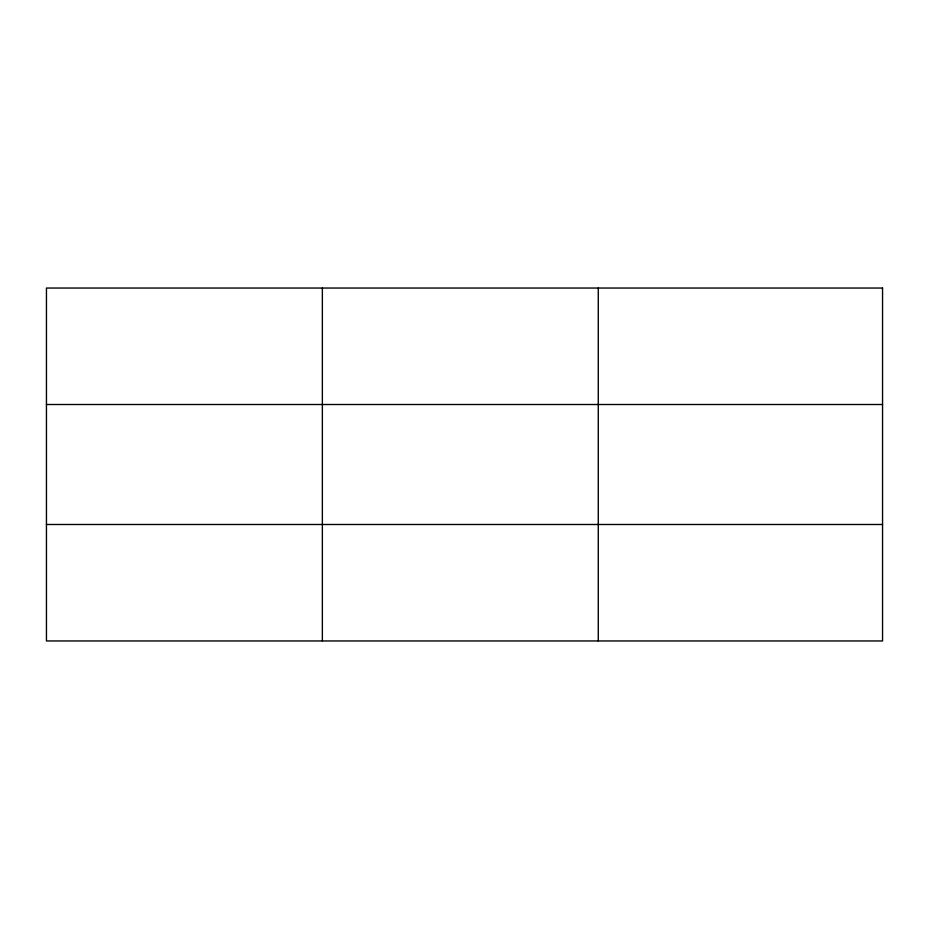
<?xml version="1.0" encoding="UTF-8"?>
<svg xmlns="http://www.w3.org/2000/svg" width="929" height="929" viewBox="0 0 929 929"><rect width="100%" height="100%" fill="white"/><g stroke="black" fill="none" stroke-linecap="round" stroke-linejoin="round"><path stroke-width="1.39" d="M322.363 640.952L322.363 288.048M598.276 640.952L598.276 288.048M46.45 404.51L882.55 404.51M46.45 524.49L882.55 524.49M882.55 288.048L882.55 640.952L46.45 640.952L46.45 288.048L882.55 288.048"/></g></svg>
